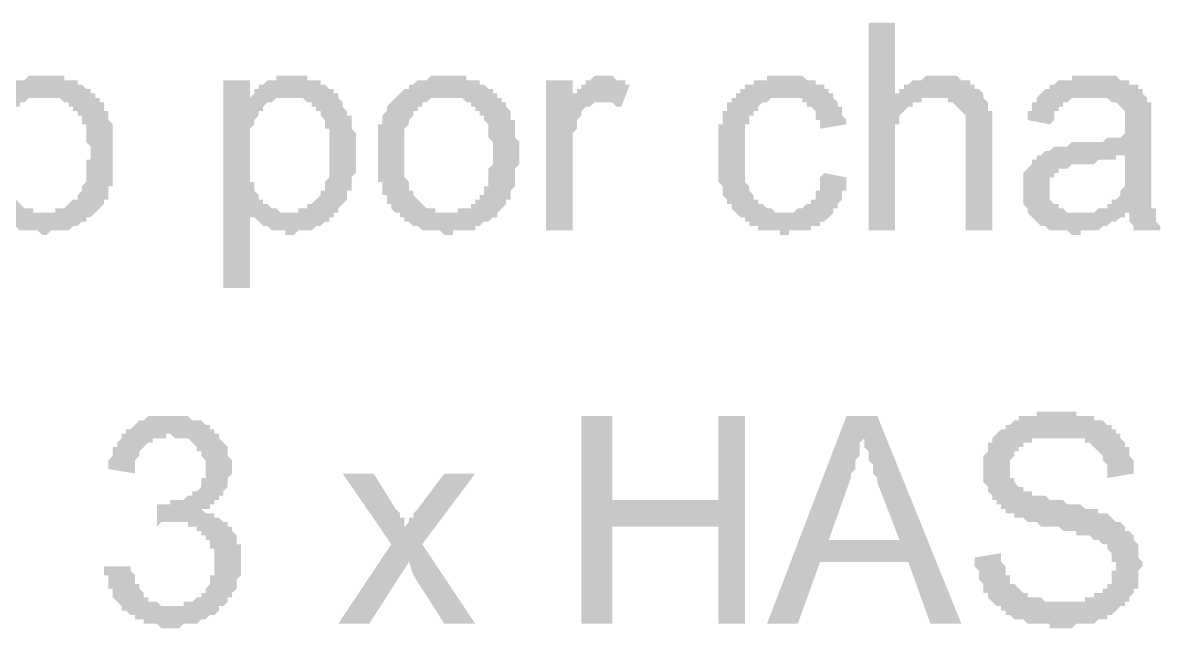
# Model space of a CAD drawing. Header units: millimetres. Extents: x 3949 to 6216, y -1987 to -943.
# Drawn here: x 4931.92 to 4944.48, y -1678.76 to -1672.07 of the extents above; entities that cross this region are included whole.
import ezdxf

# ---------------------------------------------------------------- set-up
doc = ezdxf.new("R2010")
doc.units = ezdxf.units.MM
doc.layers.add('PADRÃO DE ENTRADA', color=7, linetype='Continuous', lineweight=0)

msp = doc.modelspace()

# ---------------------------------------------------------------- hatches: boundary and pattern name
at = {"layer": 'PADRÃO DE ENTRADA', "transparency": 33554559}
for points in [[(4941.261, -1674.364), (4941.261, -1672.07), (4941.553, -1672.07), (4941.553, -1672.9), (4941.553, -1672.851), (4941.602, -1672.851), (4941.602, -1672.802), (4941.651, -1672.802), (4941.651, -1672.753), (4941.7, -1672.753), (4941.7, -1672.753), (4941.749, -1672.704), (4941.749, -1672.704), (4941.798, -1672.704), (4941.846, -1672.704), (4941.846, -1672.704), (4941.895, -1672.655), (4941.895, -1672.655), (4941.944, -1672.655), (4941.993, -1672.655), (4941.993, -1672.655), (4942.042, -1672.655), (4942.042, -1672.655), (4942.09, -1672.655), (4942.139, -1672.655), (4942.139, -1672.655), (4942.188, -1672.655), (4942.237, -1672.655), (4942.237, -1672.655), (4942.286, -1672.704), (4942.286, -1672.704), (4942.335, -1672.704), (4942.335, -1672.704), (4942.383, -1672.704), (4942.383, -1672.753), (4942.432, -1672.753), (4942.432, -1672.802), (4942.481, -1672.802), (4942.481, -1672.802), (4942.53, -1672.851), (4942.53, -1672.851), (4942.53, -1672.9), (4942.579, -1672.948), (4942.579, -1672.948), (4942.579, -1672.948), (4942.579, -1672.997), (4942.579, -1672.997), (4942.579, -1673.046), (4942.628, -1673.046), (4942.628, -1673.095), (4942.628, -1673.144), (4942.628, -1673.144), (4942.628, -1673.192), (4942.628, -1673.241), (4942.628, -1673.241), (4942.628, -1673.29), (4942.628, -1674.364), (4942.335, -1674.364), (4942.335, -1673.29), (4942.335, -1673.241), (4942.335, -1673.241), (4942.335, -1673.192), (4942.335, -1673.144), (4942.335, -1673.144), (4942.335, -1673.095), (4942.286, -1673.046), (4942.286, -1673.046), (4942.286, -1673.046), (4942.237, -1672.997), (4942.237, -1672.997), (4942.237, -1672.997), (4942.188, -1672.948), (4942.188, -1672.948), (4942.139, -1672.948), (4942.139, -1672.9), (4942.09, -1672.9), (4942.042, -1672.9), (4942.042, -1672.9), (4941.993, -1672.9), (4941.993, -1672.9), (4941.944, -1672.9), (4941.944, -1672.9), (4941.895, -1672.9), (4941.846, -1672.9), (4941.846, -1672.948), (4941.798, -1672.948), (4941.798, -1672.948), (4941.749, -1672.948), (4941.749, -1672.997), (4941.7, -1672.997), (4941.7, -1672.997), (4941.651, -1673.046), (4941.651, -1673.046), (4941.602, -1673.095), (4941.602, -1673.144), (4941.602, -1673.144), (4941.602, -1673.144), (4941.602, -1673.192), (4941.553, -1673.192), (4941.553, -1673.241), (4941.553, -1673.29), (4941.553, -1673.29), (4941.553, -1673.339), (4941.553, -1673.388), (4941.553, -1673.437), (4941.553, -1673.437), (4941.553, -1674.364)], [(4937.697, -1674.364), (4937.697, -1672.704), (4937.99, -1672.704), (4937.99, -1672.948), (4937.99, -1672.9), (4937.99, -1672.851), (4938.038, -1672.851), (4938.038, -1672.802), (4938.087, -1672.802), (4938.087, -1672.753), (4938.087, -1672.753), (4938.136, -1672.753), (4938.136, -1672.704), (4938.136, -1672.704), (4938.185, -1672.704), (4938.185, -1672.704), (4938.234, -1672.655), (4938.282, -1672.655), (4938.282, -1672.655), (4938.331, -1672.655), (4938.331, -1672.655), (4938.331, -1672.655), (4938.38, -1672.655), (4938.429, -1672.655), (4938.429, -1672.655), (4938.478, -1672.704), (4938.527, -1672.704), (4938.527, -1672.704), (4938.575, -1672.704), (4938.575, -1672.753), (4938.624, -1672.753), (4938.527, -1672.997), (4938.478, -1672.997), (4938.478, -1672.997), (4938.429, -1672.948), (4938.38, -1672.948), (4938.38, -1672.948), (4938.331, -1672.948), (4938.331, -1672.948), (4938.282, -1672.948), (4938.234, -1672.948), (4938.234, -1672.948), (4938.185, -1672.997), (4938.185, -1672.997), (4938.136, -1672.997), (4938.136, -1672.997), (4938.087, -1673.046), (4938.087, -1673.046), (4938.087, -1673.095), (4938.038, -1673.144), (4938.038, -1673.144), (4938.038, -1673.144), (4938.038, -1673.192), (4938.038, -1673.192), (4938.038, -1673.241), (4937.99, -1673.29), (4937.99, -1673.29), (4937.99, -1673.339), (4937.99, -1673.388), (4937.99, -1673.388), (4937.99, -1673.437), (4937.99, -1673.485), (4937.99, -1673.485), (4937.99, -1674.364)], [(4940.772, -1673.729), (4941.016, -1673.778), (4941.016, -1673.827), (4941.016, -1673.827), (4941.016, -1673.876), (4941.016, -1673.925), (4940.968, -1673.925), (4940.968, -1673.974), (4940.968, -1674.022), (4940.968, -1674.022), (4940.919, -1674.071), (4940.919, -1674.071), (4940.919, -1674.12), (4940.87, -1674.12), (4940.87, -1674.169), (4940.87, -1674.169), (4940.821, -1674.218), (4940.821, -1674.218), (4940.821, -1674.218), (4940.772, -1674.266), (4940.772, -1674.266), (4940.724, -1674.266), (4940.724, -1674.315), (4940.675, -1674.315), (4940.626, -1674.315), (4940.626, -1674.364), (4940.577, -1674.364), (4940.577, -1674.364), (4940.528, -1674.364), (4940.479, -1674.364), (4940.479, -1674.364), (4940.431, -1674.364), (4940.382, -1674.364), (4940.382, -1674.413), (4940.333, -1674.413), (4940.284, -1674.413), (4940.284, -1674.364), (4940.235, -1674.364), (4940.186, -1674.364), (4940.186, -1674.364), (4940.138, -1674.364), (4940.089, -1674.364), (4940.089, -1674.364), (4940.04, -1674.364), (4940.04, -1674.315), (4939.991, -1674.315), (4939.991, -1674.315), (4939.942, -1674.315), (4939.942, -1674.266), (4939.894, -1674.266), (4939.894, -1674.218), (4939.845, -1674.218), (4939.845, -1674.218), (4939.796, -1674.169), (4939.796, -1674.169), (4939.796, -1674.169), (4939.747, -1674.12), (4939.747, -1674.12), (4939.747, -1674.071), (4939.698, -1674.071), (4939.698, -1674.022), (4939.698, -1674.022), (4939.649, -1673.974), (4939.649, -1673.974), (4939.649, -1673.925), (4939.649, -1673.876), (4939.649, -1673.876), (4939.601, -1673.827), (4939.601, -1673.827), (4939.601, -1673.778), (4939.601, -1673.729), (4939.601, -1673.729), (4939.601, -1673.681), (4939.601, -1673.632), (4939.601, -1673.583), (4939.601, -1673.583), (4939.601, -1673.534), (4939.601, -1673.485), (4939.601, -1673.437), (4939.601, -1673.437), (4939.601, -1673.388), (4939.601, -1673.339), (4939.601, -1673.339), (4939.601, -1673.29), (4939.601, -1673.241), (4939.601, -1673.241), (4939.601, -1673.192), (4939.649, -1673.192), (4939.649, -1673.144), (4939.649, -1673.095), (4939.649, -1673.095), (4939.649, -1673.046), (4939.649, -1673.046), (4939.698, -1673.046), (4939.698, -1672.997), (4939.698, -1672.948), (4939.747, -1672.948), (4939.747, -1672.9), (4939.796, -1672.9), (4939.796, -1672.851), (4939.796, -1672.851), (4939.845, -1672.851), (4939.845, -1672.802), (4939.894, -1672.802), (4939.894, -1672.753), (4939.942, -1672.753), (4939.942, -1672.753), (4939.991, -1672.753), (4939.991, -1672.704), (4940.04, -1672.704), (4940.04, -1672.704), (4940.089, -1672.704), (4940.138, -1672.704), (4940.138, -1672.655), (4940.186, -1672.655), (4940.235, -1672.655), (4940.235, -1672.655), (4940.284, -1672.655), (4940.333, -1672.655), (4940.333, -1672.655), (4940.382, -1672.655), (4940.431, -1672.655), (4940.431, -1672.655), (4940.479, -1672.655), (4940.528, -1672.655), (4940.528, -1672.655), (4940.577, -1672.704), (4940.626, -1672.704), (4940.626, -1672.704), (4940.675, -1672.704), (4940.675, -1672.753), (4940.724, -1672.753), (4940.724, -1672.753), (4940.772, -1672.753), (4940.772, -1672.802), (4940.821, -1672.802), (4940.821, -1672.851), (4940.87, -1672.851), (4940.87, -1672.9), (4940.87, -1672.9), (4940.919, -1672.948), (4940.919, -1672.948), (4940.919, -1672.997), (4940.968, -1672.997), (4940.968, -1673.046), (4940.968, -1673.046), (4940.968, -1673.095), (4941.016, -1673.144), (4941.016, -1673.144), (4941.016, -1673.192), (4940.724, -1673.241), (4940.724, -1673.192), (4940.724, -1673.144), (4940.675, -1673.144), (4940.675, -1673.095), (4940.675, -1673.046), (4940.675, -1673.046), (4940.626, -1672.997), (4940.626, -1672.997), (4940.577, -1672.997), (4940.577, -1672.948), (4940.577, -1672.948), (4940.528, -1672.948), (4940.528, -1672.9), (4940.479, -1672.9), (4940.479, -1672.9), (4940.431, -1672.9), (4940.382, -1672.9), (4940.382, -1672.9), (4940.333, -1672.9), (4940.333, -1672.9), (4940.284, -1672.9), (4940.235, -1672.9), (4940.235, -1672.9), (4940.186, -1672.9), (4940.186, -1672.9), (4940.138, -1672.948), (4940.089, -1672.948), (4940.089, -1672.948), (4940.04, -1672.997), (4940.04, -1672.997), (4940.04, -1673.046), (4939.991, -1673.046), (4939.991, -1673.046), (4939.991, -1673.095), (4939.942, -1673.095), (4939.942, -1673.144), (4939.942, -1673.144), (4939.942, -1673.192), (4939.894, -1673.192), (4939.894, -1673.241), (4939.894, -1673.241), (4939.894, -1673.29), (4939.894, -1673.339), (4939.894, -1673.339), (4939.894, -1673.388), (4939.894, -1673.437), (4939.894, -1673.485), (4939.894, -1673.534), (4939.894, -1673.534), (4939.894, -1673.583), (4939.894, -1673.583), (4939.894, -1673.632), (4939.894, -1673.681), (4939.894, -1673.729), (4939.894, -1673.729), (4939.894, -1673.778), (4939.894, -1673.827), (4939.894, -1673.827), (4939.942, -1673.876), (4939.942, -1673.876), (4939.942, -1673.925), (4939.942, -1673.925), (4939.991, -1673.974), (4939.991, -1673.974), (4939.991, -1674.022), (4939.991, -1674.022), (4940.04, -1674.022), (4940.04, -1674.071), (4940.089, -1674.071), (4940.089, -1674.071), (4940.138, -1674.12), (4940.138, -1674.12), (4940.186, -1674.12), (4940.186, -1674.12), (4940.235, -1674.169), (4940.284, -1674.169), (4940.284, -1674.169), (4940.333, -1674.169), (4940.333, -1674.169), (4940.382, -1674.169), (4940.382, -1674.169), (4940.431, -1674.169), (4940.479, -1674.12), (4940.479, -1674.12), (4940.528, -1674.12), (4940.528, -1674.12), (4940.577, -1674.071), (4940.577, -1674.071), (4940.626, -1674.071), (4940.626, -1674.022), (4940.675, -1674.022), (4940.675, -1673.974), (4940.675, -1673.974), (4940.675, -1673.925), (4940.724, -1673.925), (4940.724, -1673.876), (4940.724, -1673.876), (4940.724, -1673.827), (4940.724, -1673.778), (4940.772, -1673.729), (4940.772, -1673.729)], [(4942.432, -1677.977), (4942.725, -1677.928), (4942.725, -1677.977), (4942.725, -1678.026), (4942.725, -1678.026), (4942.774, -1678.074), (4942.774, -1678.123), (4942.774, -1678.123), (4942.774, -1678.172), (4942.823, -1678.172), (4942.823, -1678.221), (4942.823, -1678.221), (4942.823, -1678.27), (4942.872, -1678.27), (4942.872, -1678.27), (4942.92, -1678.319), (4942.92, -1678.319), (4942.969, -1678.367), (4942.969, -1678.367), (4943.018, -1678.367), (4943.018, -1678.416), (4943.067, -1678.416), (4943.067, -1678.416), (4943.116, -1678.416), (4943.116, -1678.416), (4943.165, -1678.416), (4943.213, -1678.465), (4943.213, -1678.465), (4943.262, -1678.465), (4943.311, -1678.465), (4943.311, -1678.465), (4943.36, -1678.465), (4943.409, -1678.465), (4943.409, -1678.465), (4943.457, -1678.465), (4943.457, -1678.465), (4943.506, -1678.465), (4943.555, -1678.465), (4943.555, -1678.465), (4943.604, -1678.465), (4943.653, -1678.465), (4943.653, -1678.416), (4943.702, -1678.416), (4943.702, -1678.416), (4943.75, -1678.416), (4943.75, -1678.367), (4943.799, -1678.367), (4943.848, -1678.367), (4943.848, -1678.319), (4943.897, -1678.319), (4943.897, -1678.27), (4943.897, -1678.27), (4943.946, -1678.27), (4943.946, -1678.221), (4943.946, -1678.172), (4943.946, -1678.172), (4943.946, -1678.123), (4943.994, -1678.123), (4943.994, -1678.074), (4943.994, -1678.026), (4943.946, -1678.026), (4943.946, -1677.977), (4943.946, -1677.977), (4943.946, -1677.928), (4943.897, -1677.879), (4943.897, -1677.879), (4943.897, -1677.879), (4943.897, -1677.83), (4943.848, -1677.83), (4943.848, -1677.83), (4943.799, -1677.782), (4943.75, -1677.782), (4943.75, -1677.782), (4943.702, -1677.733), (4943.702, -1677.733), (4943.653, -1677.733), (4943.653, -1677.733), (4943.653, -1677.733), (4943.604, -1677.733), (4943.555, -1677.733), (4943.555, -1677.684), (4943.506, -1677.684), (4943.457, -1677.684), (4943.457, -1677.684), (4943.409, -1677.684), (4943.36, -1677.635), (4943.311, -1677.635), (4943.311, -1677.635), (4943.262, -1677.635), (4943.213, -1677.635), (4943.165, -1677.635), (4943.116, -1677.586), (4943.116, -1677.586), (4943.067, -1677.586), (4943.018, -1677.586), (4943.018, -1677.586), (4942.969, -1677.537), (4942.969, -1677.537), (4942.92, -1677.537), (4942.92, -1677.537), (4942.872, -1677.537), (4942.872, -1677.489), (4942.872, -1677.489), (4942.823, -1677.489), (4942.774, -1677.489), (4942.774, -1677.44), (4942.725, -1677.44), (4942.725, -1677.391), (4942.676, -1677.391), (4942.676, -1677.342), (4942.628, -1677.342), (4942.628, -1677.342), (4942.628, -1677.293), (4942.628, -1677.293), (4942.579, -1677.245), (4942.579, -1677.245), (4942.579, -1677.196), (4942.579, -1677.196), (4942.53, -1677.147), (4942.53, -1677.098), (4942.53, -1677.098), (4942.53, -1677.049), (4942.53, -1677), (4942.53, -1677), (4942.53, -1676.952), (4942.53, -1676.952), (4942.53, -1676.903), (4942.53, -1676.903), (4942.53, -1676.854), (4942.579, -1676.805), (4942.579, -1676.805), (4942.579, -1676.756), (4942.579, -1676.707), (4942.628, -1676.707), (4942.628, -1676.659), (4942.628, -1676.659), (4942.676, -1676.61), (4942.676, -1676.61), (4942.725, -1676.561), (4942.725, -1676.561), (4942.774, -1676.561), (4942.774, -1676.512), (4942.823, -1676.512), (4942.823, -1676.512), (4942.872, -1676.463), (4942.872, -1676.463), (4942.92, -1676.463), (4942.92, -1676.415), (4942.969, -1676.415), (4943.018, -1676.415), (4943.018, -1676.415), (4943.067, -1676.415), (4943.116, -1676.415), (4943.116, -1676.366), (4943.165, -1676.366), (4943.165, -1676.366), (4943.213, -1676.366), (4943.262, -1676.366), (4943.262, -1676.366), (4943.311, -1676.366), (4943.36, -1676.366), (4943.36, -1676.366), (4943.409, -1676.366), (4943.457, -1676.366), (4943.457, -1676.366), (4943.506, -1676.366), (4943.555, -1676.366), (4943.555, -1676.415), (4943.604, -1676.415), (4943.653, -1676.415), (4943.653, -1676.415), (4943.702, -1676.415), (4943.702, -1676.415), (4943.75, -1676.415), (4943.75, -1676.463), (4943.799, -1676.463), (4943.799, -1676.463), (4943.848, -1676.463), (4943.897, -1676.512), (4943.897, -1676.512), (4943.946, -1676.512), (4943.946, -1676.561), (4943.994, -1676.561), (4943.994, -1676.61), (4944.043, -1676.61), (4944.043, -1676.659), (4944.043, -1676.659), (4944.092, -1676.707), (4944.092, -1676.707), (4944.092, -1676.707), (4944.092, -1676.756), (4944.141, -1676.756), (4944.141, -1676.805), (4944.141, -1676.854), (4944.141, -1676.854), (4944.19, -1676.903), (4944.19, -1676.903), (4944.19, -1676.952), (4944.19, -1677), (4944.19, -1677), (4944.19, -1677.049), (4944.19, -1677.049), (4943.897, -1677.098), (4943.897, -1677.049), (4943.897, -1677), (4943.897, -1676.952), (4943.897, -1676.952), (4943.848, -1676.903), (4943.848, -1676.903), (4943.848, -1676.854), (4943.848, -1676.854), (4943.799, -1676.805), (4943.799, -1676.805), (4943.75, -1676.756), (4943.75, -1676.756), (4943.75, -1676.756), (4943.702, -1676.707), (4943.702, -1676.707), (4943.653, -1676.707), (4943.653, -1676.659), (4943.604, -1676.659), (4943.555, -1676.659), (4943.555, -1676.659), (4943.506, -1676.659), (4943.457, -1676.659), (4943.457, -1676.659), (4943.409, -1676.659), (4943.36, -1676.659), (4943.36, -1676.659), (4943.311, -1676.659), (4943.262, -1676.659), (4943.213, -1676.659), (4943.213, -1676.659), (4943.165, -1676.659), (4943.116, -1676.659), (4943.116, -1676.659), (4943.067, -1676.659), (4943.067, -1676.707), (4943.018, -1676.707), (4943.018, -1676.707), (4942.969, -1676.707), (4942.969, -1676.756), (4942.969, -1676.756), (4942.92, -1676.756), (4942.92, -1676.805), (4942.872, -1676.805), (4942.872, -1676.854), (4942.872, -1676.854), (4942.823, -1676.903), (4942.823, -1676.903), (4942.823, -1676.952), (4942.823, -1677), (4942.823, -1677), (4942.823, -1677), (4942.823, -1677.049), (4942.823, -1677.098), (4942.872, -1677.098), (4942.872, -1677.147), (4942.872, -1677.147), (4942.92, -1677.196), (4942.92, -1677.196), (4942.92, -1677.196), (4942.92, -1677.196), (4942.969, -1677.196), (4942.969, -1677.245), (4943.018, -1677.245), (4943.018, -1677.245), (4943.067, -1677.245), (4943.067, -1677.293), (4943.116, -1677.293), (4943.165, -1677.293), (4943.165, -1677.293), (4943.213, -1677.293), (4943.262, -1677.342), (4943.311, -1677.342), (4943.36, -1677.342), (4943.36, -1677.342), (4943.409, -1677.342), (4943.457, -1677.391), (4943.506, -1677.391), (4943.555, -1677.391), (4943.555, -1677.391), (4943.604, -1677.391), (4943.653, -1677.44), (4943.653, -1677.44), (4943.702, -1677.44), (4943.75, -1677.44), (4943.75, -1677.44), (4943.799, -1677.44), (4943.799, -1677.489), (4943.848, -1677.489), (4943.848, -1677.489), (4943.848, -1677.489), (4943.897, -1677.489), (4943.897, -1677.489), (4943.946, -1677.537), (4943.946, -1677.537), (4943.994, -1677.586), (4944.043, -1677.586), (4944.043, -1677.586), (4944.092, -1677.635), (4944.092, -1677.635), (4944.092, -1677.684), (4944.141, -1677.684), (4944.141, -1677.684), (4944.19, -1677.733), (4944.19, -1677.733), (4944.19, -1677.733), (4944.19, -1677.782), (4944.239, -1677.83), (4944.239, -1677.83), (4944.239, -1677.879), (4944.239, -1677.879), (4944.239, -1677.928), (4944.239, -1677.977), (4944.239, -1677.977), (4944.287, -1678.026), (4944.287, -1678.074), (4944.287, -1678.074), (4944.239, -1678.123), (4944.239, -1678.172), (4944.239, -1678.172), (4944.239, -1678.221), (4944.239, -1678.221), (4944.239, -1678.27), (4944.239, -1678.319), (4944.19, -1678.319), (4944.19, -1678.367), (4944.19, -1678.367), (4944.141, -1678.416), (4944.141, -1678.416), (4944.141, -1678.465), (4944.092, -1678.465), (4944.092, -1678.514), (4944.043, -1678.514), (4944.043, -1678.514), (4943.994, -1678.563), (4943.994, -1678.563), (4943.946, -1678.611), (4943.946, -1678.611), (4943.897, -1678.611), (4943.897, -1678.66), (4943.848, -1678.66), (4943.848, -1678.66), (4943.799, -1678.66), (4943.799, -1678.66), (4943.75, -1678.709), (4943.702, -1678.709), (4943.702, -1678.709), (4943.653, -1678.709), (4943.604, -1678.709), (4943.604, -1678.709), (4943.555, -1678.709), (4943.506, -1678.758), (4943.506, -1678.758), (4943.457, -1678.758), (4943.409, -1678.758), (4943.409, -1678.758), (4943.36, -1678.758), (4943.36, -1678.758), (4943.311, -1678.758), (4943.262, -1678.758), (4943.262, -1678.709), (4943.213, -1678.709), (4943.165, -1678.709), (4943.165, -1678.709), (4943.116, -1678.709), (4943.067, -1678.709), (4943.067, -1678.709), (4943.018, -1678.709), (4943.018, -1678.709), (4942.969, -1678.66), (4942.92, -1678.66), (4942.92, -1678.66), (4942.92, -1678.66), (4942.872, -1678.66), (4942.823, -1678.611), (4942.823, -1678.611), (4942.774, -1678.611), (4942.774, -1678.563), (4942.725, -1678.563), (4942.725, -1678.514), (4942.676, -1678.514), (4942.676, -1678.514), (4942.628, -1678.465), (4942.628, -1678.465), (4942.579, -1678.416), (4942.579, -1678.416), (4942.579, -1678.367), (4942.53, -1678.367), (4942.53, -1678.319), (4942.53, -1678.319), (4942.53, -1678.27), (4942.481, -1678.221), (4942.481, -1678.221), (4942.481, -1678.172), (4942.481, -1678.172), (4942.481, -1678.123), (4942.432, -1678.074), (4942.432, -1678.074), (4942.432, -1678.026), (4942.432, -1677.977), (4942.432, -1677.977)], [(4932.815, -1678.074), (4933.108, -1678.074), (4933.108, -1678.074), (4933.108, -1678.123), (4933.156, -1678.172), (4933.156, -1678.221), (4933.156, -1678.221), (4933.156, -1678.27), (4933.205, -1678.27), (4933.205, -1678.319), (4933.205, -1678.319), (4933.254, -1678.367), (4933.254, -1678.367), (4933.254, -1678.416), (4933.254, -1678.416), (4933.303, -1678.416), (4933.303, -1678.465), (4933.352, -1678.465), (4933.352, -1678.465), (4933.4, -1678.465), (4933.449, -1678.514), (4933.449, -1678.514), (4933.498, -1678.514), (4933.547, -1678.514), (4933.547, -1678.514), (4933.596, -1678.514), (4933.645, -1678.514), (4933.645, -1678.514), (4933.693, -1678.514), (4933.693, -1678.465), (4933.742, -1678.465), (4933.791, -1678.465), (4933.791, -1678.465), (4933.84, -1678.416), (4933.84, -1678.416), (4933.889, -1678.416), (4933.889, -1678.367), (4933.937, -1678.367), (4933.937, -1678.319), (4933.937, -1678.319), (4933.986, -1678.27), (4933.986, -1678.27), (4933.986, -1678.221), (4933.986, -1678.172), (4934.035, -1678.172), (4934.035, -1678.123), (4934.035, -1678.074), (4934.035, -1678.074), (4934.035, -1678.026), (4934.035, -1678.026), (4934.035, -1677.977), (4934.035, -1677.977), (4934.035, -1677.928), (4934.035, -1677.879), (4933.986, -1677.879), (4933.986, -1677.83), (4933.986, -1677.83), (4933.986, -1677.782), (4933.937, -1677.782), (4933.937, -1677.733), (4933.889, -1677.733), (4933.889, -1677.733), (4933.889, -1677.684), (4933.84, -1677.684), (4933.84, -1677.635), (4933.791, -1677.635), (4933.791, -1677.635), (4933.742, -1677.635), (4933.742, -1677.586), (4933.693, -1677.586), (4933.645, -1677.586), (4933.645, -1677.586), (4933.596, -1677.586), (4933.596, -1677.586), (4933.547, -1677.586), (4933.547, -1677.586), (4933.498, -1677.586), (4933.449, -1677.586), (4933.449, -1677.586), (4933.4, -1677.635), (4933.4, -1677.635), (4933.4, -1677.391), (4933.449, -1677.391), (4933.449, -1677.391), (4933.498, -1677.391), (4933.547, -1677.391), (4933.547, -1677.342), (4933.596, -1677.342), (4933.596, -1677.342), (4933.645, -1677.342), (4933.693, -1677.342), (4933.693, -1677.342), (4933.742, -1677.293), (4933.742, -1677.293), (4933.791, -1677.293), (4933.791, -1677.245), (4933.84, -1677.245), (4933.84, -1677.245), (4933.889, -1677.196), (4933.889, -1677.196), (4933.889, -1677.147), (4933.889, -1677.098), (4933.937, -1677.098), (4933.937, -1677.049), (4933.937, -1677), (4933.937, -1677), (4933.937, -1676.952), (4933.937, -1676.903), (4933.937, -1676.903), (4933.889, -1676.854), (4933.889, -1676.854), (4933.889, -1676.805), (4933.84, -1676.805), (4933.84, -1676.756), (4933.84, -1676.756), (4933.84, -1676.756), (4933.791, -1676.707), (4933.791, -1676.707), (4933.742, -1676.659), (4933.742, -1676.659), (4933.693, -1676.659), (4933.645, -1676.659), (4933.645, -1676.659), (4933.596, -1676.659), (4933.547, -1676.61), (4933.547, -1676.61), (4933.498, -1676.61), (4933.498, -1676.659), (4933.449, -1676.659), (4933.4, -1676.659), (4933.4, -1676.659), (4933.352, -1676.659), (4933.352, -1676.707), (4933.303, -1676.707), (4933.303, -1676.707), (4933.254, -1676.756), (4933.254, -1676.756), (4933.254, -1676.756), (4933.205, -1676.805), (4933.205, -1676.805), (4933.205, -1676.854), (4933.156, -1676.903), (4933.156, -1676.903), (4933.156, -1676.952), (4933.156, -1676.952), (4933.156, -1677), (4933.156, -1677.049), (4932.863, -1677), (4932.863, -1676.952), (4932.863, -1676.903), (4932.863, -1676.903), (4932.912, -1676.854), (4932.912, -1676.854), (4932.912, -1676.805), (4932.912, -1676.756), (4932.961, -1676.756), (4932.961, -1676.707), (4932.961, -1676.707), (4933.01, -1676.659), (4933.01, -1676.659), (4933.01, -1676.61), (4933.059, -1676.61), (4933.059, -1676.561), (4933.108, -1676.561), (4933.108, -1676.561), (4933.108, -1676.561), (4933.156, -1676.512), (4933.156, -1676.512), (4933.205, -1676.463), (4933.205, -1676.463), (4933.254, -1676.463), (4933.254, -1676.463), (4933.303, -1676.415), (4933.352, -1676.415), (4933.352, -1676.415), (4933.4, -1676.415), (4933.4, -1676.415), (4933.449, -1676.415), (4933.498, -1676.415), (4933.498, -1676.415), (4933.547, -1676.415), (4933.596, -1676.415), (4933.596, -1676.415), (4933.645, -1676.415), (4933.693, -1676.415), (4933.693, -1676.415), (4933.742, -1676.415), (4933.742, -1676.415), (4933.791, -1676.463), (4933.84, -1676.463), (4933.84, -1676.463), (4933.889, -1676.463), (4933.889, -1676.463), (4933.937, -1676.512), (4933.937, -1676.512), (4933.986, -1676.512), (4933.986, -1676.561), (4934.035, -1676.561), (4934.035, -1676.61), (4934.084, -1676.61), (4934.084, -1676.659), (4934.084, -1676.659), (4934.133, -1676.707), (4934.133, -1676.707), (4934.133, -1676.707), (4934.182, -1676.756), (4934.182, -1676.805), (4934.182, -1676.805), (4934.182, -1676.854), (4934.182, -1676.854), (4934.23, -1676.903), (4934.23, -1676.952), (4934.23, -1676.952), (4934.23, -1677), (4934.23, -1677.049), (4934.23, -1677.049), (4934.182, -1677.098), (4934.182, -1677.147), (4934.182, -1677.147), (4934.182, -1677.196), (4934.182, -1677.196), (4934.133, -1677.245), (4934.133, -1677.245), (4934.133, -1677.245), (4934.133, -1677.293), (4934.084, -1677.293), (4934.084, -1677.342), (4934.035, -1677.342), (4934.035, -1677.391), (4933.986, -1677.391), (4933.986, -1677.44), (4933.937, -1677.44), (4933.937, -1677.44), (4933.889, -1677.44), (4933.937, -1677.489), (4933.986, -1677.489), (4933.986, -1677.489), (4934.035, -1677.489), (4934.035, -1677.537), (4934.084, -1677.537), (4934.084, -1677.537), (4934.133, -1677.586), (4934.133, -1677.586), (4934.182, -1677.586), (4934.182, -1677.635), (4934.23, -1677.635), (4934.23, -1677.635), (4934.23, -1677.684), (4934.23, -1677.684), (4934.279, -1677.733), (4934.279, -1677.782), (4934.279, -1677.782), (4934.279, -1677.83), (4934.328, -1677.83), (4934.328, -1677.879), (4934.328, -1677.928), (4934.328, -1677.928), (4934.328, -1677.977), (4934.328, -1678.026), (4934.328, -1678.026), (4934.328, -1678.074), (4934.328, -1678.074), (4934.328, -1678.123), (4934.328, -1678.172), (4934.328, -1678.172), (4934.279, -1678.221), (4934.279, -1678.221), (4934.279, -1678.27), (4934.279, -1678.319), (4934.279, -1678.319), (4934.23, -1678.367), (4934.23, -1678.367), (4934.23, -1678.416), (4934.182, -1678.416), (4934.182, -1678.465), (4934.182, -1678.465), (4934.133, -1678.514), (4934.133, -1678.514), (4934.084, -1678.514), (4934.084, -1678.563), (4934.084, -1678.563), (4934.035, -1678.611), (4934.035, -1678.611), (4933.986, -1678.611), (4933.937, -1678.66), (4933.937, -1678.66), (4933.889, -1678.66), (4933.889, -1678.66), (4933.84, -1678.709), (4933.84, -1678.709), (4933.791, -1678.709), (4933.742, -1678.709), (4933.742, -1678.709), (4933.693, -1678.709), (4933.645, -1678.758), (4933.645, -1678.758), (4933.596, -1678.758), (4933.547, -1678.758), (4933.547, -1678.758), (4933.498, -1678.758), (4933.498, -1678.758), (4933.449, -1678.758), (4933.4, -1678.709), (4933.4, -1678.709), (4933.352, -1678.709), (4933.352, -1678.709), (4933.303, -1678.709), (4933.254, -1678.709), (4933.254, -1678.66), (4933.205, -1678.66), (4933.205, -1678.66), (4933.156, -1678.66), (4933.156, -1678.611), (4933.108, -1678.611), (4933.108, -1678.611), (4933.059, -1678.563), (4933.059, -1678.563), (4933.01, -1678.563), (4933.01, -1678.514), (4933.01, -1678.514), (4932.961, -1678.465), (4932.961, -1678.465), (4932.912, -1678.416), (4932.912, -1678.416), (4932.912, -1678.367), (4932.912, -1678.319), (4932.863, -1678.319), (4932.863, -1678.27), (4932.863, -1678.27), (4932.863, -1678.221), (4932.863, -1678.172), (4932.815, -1678.172), (4932.815, -1678.123), (4932.815, -1678.074)], [(4938.087, -1678.709), (4938.087, -1676.415), (4938.429, -1676.415), (4938.429, -1677.342), (4939.601, -1677.342), (4939.601, -1676.415), (4939.894, -1676.415), (4939.894, -1678.709), (4939.601, -1678.709), (4939.601, -1677.635), (4938.429, -1677.635), (4938.429, -1678.709)], [(4935.402, -1678.709), (4935.988, -1677.83), (4935.451, -1677.049), (4935.793, -1677.049), (4936.037, -1677.44), (4936.037, -1677.44), (4936.086, -1677.489), (4936.086, -1677.537), (4936.134, -1677.537), (4936.134, -1677.586), (4936.134, -1677.586), (4936.134, -1677.635), (4936.183, -1677.586), (4936.183, -1677.537), (4936.232, -1677.537), (4936.232, -1677.489), (4936.232, -1677.489), (4936.281, -1677.44), (4936.281, -1677.44), (4936.574, -1677.049), (4936.916, -1677.049), (4936.33, -1677.83), (4936.916, -1678.709), (4936.574, -1678.709), (4936.232, -1678.172), (4936.183, -1678.026), (4935.744, -1678.709)]]:
    msp.add_hatch(color=7, dxfattribs=at).paths.add_polyline_path(points)
h = msp.add_hatch(color=7, dxfattribs=at)
h.paths.add_polyline_path([(4931.399, -1673.534), (4931.399, -1673.485), (4931.399, -1673.437), (4931.399, -1673.437), (4931.399, -1673.388), (4931.399, -1673.339), (4931.399, -1673.29), (4931.399, -1673.29), (4931.399, -1673.241), (4931.399, -1673.192), (4931.448, -1673.192), (4931.448, -1673.144), (4931.448, -1673.144), (4931.448, -1673.095), (4931.448, -1673.046), (4931.496, -1673.046), (4931.496, -1672.997), (4931.496, -1672.997), (4931.545, -1672.948), (4931.545, -1672.948), (4931.545, -1672.948), (4931.594, -1672.9), (4931.594, -1672.9), (4931.594, -1672.851), (4931.643, -1672.851), (4931.643, -1672.851), (4931.643, -1672.802), (4931.692, -1672.802), (4931.692, -1672.802), (4931.741, -1672.753), (4931.741, -1672.753), (4931.789, -1672.753), (4931.838, -1672.704), (4931.838, -1672.704), (4931.887, -1672.704), (4931.887, -1672.704), (4931.936, -1672.704), (4931.985, -1672.655), (4931.985, -1672.655), (4932.033, -1672.655), (4932.082, -1672.655), (4932.082, -1672.655), (4932.131, -1672.655), (4932.18, -1672.655), (4932.18, -1672.655), (4932.18, -1672.655), (4932.229, -1672.655), (4932.278, -1672.655), (4932.278, -1672.655), (4932.326, -1672.655), (4932.375, -1672.655), (4932.375, -1672.704), (4932.424, -1672.704), (4932.424, -1672.704), (4932.473, -1672.704), (4932.522, -1672.704), (4932.522, -1672.753), (4932.571, -1672.753), (4932.571, -1672.753), (4932.619, -1672.802), (4932.619, -1672.802), (4932.668, -1672.802), (4932.668, -1672.851), (4932.717, -1672.851), (4932.717, -1672.9), (4932.717, -1672.9), (4932.766, -1672.9), (4932.766, -1672.948), (4932.815, -1672.948), (4932.815, -1672.997), (4932.815, -1672.997), (4932.815, -1673.046), (4932.863, -1673.046), (4932.863, -1673.095), (4932.863, -1673.144), (4932.863, -1673.144), (4932.912, -1673.192), (4932.912, -1673.192), (4932.912, -1673.241), (4932.912, -1673.29), (4932.912, -1673.29), (4932.912, -1673.339), (4932.912, -1673.388), (4932.912, -1673.388), (4932.912, -1673.437), (4932.912, -1673.485), (4932.912, -1673.485), (4932.912, -1673.534), (4932.912, -1673.583), (4932.912, -1673.632), (4932.912, -1673.632), (4932.912, -1673.681), (4932.912, -1673.729), (4932.912, -1673.729), (4932.912, -1673.778), (4932.912, -1673.827), (4932.912, -1673.827), (4932.912, -1673.876), (4932.863, -1673.876), (4932.863, -1673.925), (4932.863, -1673.974), (4932.863, -1673.974), (4932.863, -1673.974), (4932.863, -1674.022), (4932.815, -1674.022), (4932.815, -1674.071), (4932.815, -1674.071), (4932.766, -1674.12), (4932.766, -1674.12), (4932.717, -1674.169), (4932.717, -1674.169), (4932.668, -1674.218), (4932.668, -1674.218), (4932.619, -1674.218), (4932.619, -1674.266), (4932.571, -1674.266), (4932.571, -1674.266), (4932.522, -1674.315), (4932.522, -1674.315), (4932.473, -1674.315), (4932.424, -1674.364), (4932.424, -1674.364), (4932.375, -1674.364), (4932.375, -1674.364), (4932.326, -1674.364), (4932.278, -1674.364), (4932.278, -1674.364), (4932.229, -1674.364), (4932.18, -1674.413), (4932.18, -1674.413), (4932.18, -1674.413), (4932.131, -1674.413), (4932.082, -1674.364), (4932.033, -1674.364), (4932.033, -1674.364), (4931.985, -1674.364), (4931.985, -1674.364), (4931.936, -1674.364), (4931.887, -1674.364), (4931.887, -1674.364), (4931.838, -1674.315), (4931.838, -1674.315), (4931.789, -1674.315), (4931.741, -1674.315), (4931.741, -1674.266), (4931.692, -1674.266), (4931.692, -1674.266), (4931.643, -1674.218), (4931.643, -1674.218), (4931.594, -1674.169), (4931.594, -1674.169), (4931.594, -1674.169), (4931.545, -1674.12), (4931.545, -1674.12), (4931.545, -1674.071), (4931.496, -1674.071), (4931.496, -1674.022), (4931.496, -1674.022), (4931.448, -1673.974), (4931.448, -1673.974), (4931.448, -1673.925), (4931.448, -1673.876), (4931.448, -1673.876), (4931.399, -1673.827), (4931.399, -1673.827), (4931.399, -1673.778), (4931.399, -1673.729), (4931.399, -1673.729), (4931.399, -1673.681), (4931.399, -1673.632), (4931.399, -1673.583), (4931.399, -1673.583), (4931.399, -1673.534), (4931.399, -1673.534)], flags=0)
h.paths.add_polyline_path([(4931.692, -1673.534), (4931.692, -1673.583), (4931.692, -1673.583), (4931.692, -1673.632), (4931.692, -1673.681), (4931.692, -1673.729), (4931.692, -1673.729), (4931.692, -1673.778), (4931.692, -1673.778), (4931.692, -1673.827), (4931.741, -1673.876), (4931.741, -1673.876), (4931.741, -1673.925), (4931.741, -1673.925), (4931.789, -1673.974), (4931.789, -1673.974), (4931.789, -1673.974), (4931.789, -1674.022), (4931.838, -1674.022), (4931.838, -1674.022), (4931.887, -1674.071), (4931.887, -1674.071), (4931.936, -1674.12), (4931.936, -1674.12), (4931.985, -1674.12), (4932.033, -1674.12), (4932.033, -1674.169), (4932.082, -1674.169), (4932.082, -1674.169), (4932.131, -1674.169), (4932.18, -1674.169), (4932.18, -1674.169), (4932.229, -1674.169), (4932.278, -1674.169), (4932.278, -1674.12), (4932.326, -1674.12), (4932.326, -1674.12), (4932.375, -1674.12), (4932.375, -1674.12), (4932.424, -1674.071), (4932.424, -1674.071), (4932.473, -1674.022), (4932.473, -1674.022), (4932.522, -1674.022), (4932.522, -1673.974), (4932.522, -1673.974), (4932.571, -1673.925), (4932.571, -1673.925), (4932.571, -1673.876), (4932.571, -1673.876), (4932.619, -1673.827), (4932.619, -1673.827), (4932.619, -1673.778), (4932.619, -1673.729), (4932.619, -1673.729), (4932.619, -1673.681), (4932.619, -1673.632), (4932.619, -1673.583), (4932.668, -1673.583), (4932.668, -1673.534), (4932.668, -1673.534), (4932.668, -1673.485), (4932.668, -1673.437), (4932.619, -1673.388), (4932.619, -1673.388), (4932.619, -1673.339), (4932.619, -1673.29), (4932.619, -1673.29), (4932.619, -1673.241), (4932.619, -1673.192), (4932.571, -1673.192), (4932.571, -1673.144), (4932.571, -1673.144), (4932.571, -1673.095), (4932.522, -1673.095), (4932.522, -1673.046), (4932.522, -1673.046), (4932.473, -1673.046), (4932.473, -1672.997), (4932.424, -1672.997), (4932.424, -1672.948), (4932.375, -1672.948), (4932.375, -1672.948), (4932.326, -1672.9), (4932.326, -1672.9), (4932.278, -1672.9), (4932.229, -1672.9), (4932.229, -1672.9), (4932.18, -1672.9), (4932.18, -1672.9), (4932.131, -1672.9), (4932.082, -1672.9), (4932.082, -1672.9), (4932.033, -1672.9), (4931.985, -1672.9), (4931.985, -1672.9), (4931.936, -1672.948), (4931.936, -1672.948), (4931.887, -1672.948), (4931.887, -1672.997), (4931.838, -1672.997), (4931.838, -1673.046), (4931.789, -1673.046), (4931.789, -1673.046), (4931.789, -1673.095), (4931.741, -1673.095), (4931.741, -1673.144), (4931.741, -1673.144), (4931.741, -1673.192), (4931.692, -1673.192), (4931.692, -1673.241), (4931.692, -1673.29), (4931.692, -1673.29), (4931.692, -1673.339), (4931.692, -1673.388), (4931.692, -1673.388), (4931.692, -1673.437), (4931.692, -1673.485), (4931.692, -1673.534), (4931.692, -1673.534)], flags=0)
h = msp.add_hatch(color=7, dxfattribs=at)
h.paths.add_polyline_path([(4934.133, -1674.999), (4934.133, -1672.704), (4934.426, -1672.704), (4934.426, -1672.9), (4934.426, -1672.9), (4934.474, -1672.851), (4934.474, -1672.851), (4934.474, -1672.802), (4934.523, -1672.802), (4934.523, -1672.753), (4934.572, -1672.753), (4934.572, -1672.753), (4934.621, -1672.704), (4934.621, -1672.704), (4934.67, -1672.704), (4934.719, -1672.704), (4934.719, -1672.655), (4934.767, -1672.655), (4934.767, -1672.655), (4934.816, -1672.655), (4934.865, -1672.655), (4934.914, -1672.655), (4934.914, -1672.655), (4934.914, -1672.655), (4934.963, -1672.655), (4935.012, -1672.655), (4935.012, -1672.655), (4935.06, -1672.655), (4935.06, -1672.704), (4935.109, -1672.704), (4935.158, -1672.704), (4935.158, -1672.704), (4935.207, -1672.704), (4935.207, -1672.753), (4935.256, -1672.753), (4935.256, -1672.753), (4935.304, -1672.802), (4935.304, -1672.802), (4935.353, -1672.802), (4935.353, -1672.851), (4935.402, -1672.851), (4935.402, -1672.9), (4935.402, -1672.9), (4935.451, -1672.948), (4935.451, -1672.948), (4935.451, -1672.997), (4935.5, -1673.046), (4935.5, -1673.046), (4935.5, -1673.095), (4935.549, -1673.095), (4935.549, -1673.144), (4935.549, -1673.144), (4935.549, -1673.192), (4935.549, -1673.241), (4935.549, -1673.241), (4935.597, -1673.29), (4935.597, -1673.29), (4935.597, -1673.339), (4935.597, -1673.388), (4935.597, -1673.388), (4935.597, -1673.437), (4935.597, -1673.485), (4935.597, -1673.485), (4935.597, -1673.534), (4935.597, -1673.534), (4935.597, -1673.583), (4935.597, -1673.632), (4935.597, -1673.632), (4935.597, -1673.681), (4935.597, -1673.729), (4935.597, -1673.729), (4935.549, -1673.778), (4935.549, -1673.778), (4935.549, -1673.827), (4935.549, -1673.876), (4935.549, -1673.876), (4935.549, -1673.925), (4935.5, -1673.925), (4935.5, -1673.974), (4935.5, -1674.022), (4935.5, -1674.022), (4935.451, -1674.071), (4935.451, -1674.071), (4935.402, -1674.12), (4935.402, -1674.12), (4935.402, -1674.169), (4935.353, -1674.169), (4935.353, -1674.218), (4935.304, -1674.218), (4935.304, -1674.266), (4935.256, -1674.266), (4935.256, -1674.266), (4935.256, -1674.266), (4935.207, -1674.315), (4935.158, -1674.315), (4935.158, -1674.315), (4935.109, -1674.364), (4935.109, -1674.364), (4935.06, -1674.364), (4935.012, -1674.364), (4935.012, -1674.364), (4934.963, -1674.364), (4934.963, -1674.364), (4934.914, -1674.413), (4934.865, -1674.413), (4934.865, -1674.413), (4934.816, -1674.413), (4934.816, -1674.364), (4934.767, -1674.364), (4934.719, -1674.364), (4934.719, -1674.364), (4934.67, -1674.364), (4934.67, -1674.364), (4934.621, -1674.315), (4934.621, -1674.315), (4934.572, -1674.315), (4934.572, -1674.315), (4934.523, -1674.266), (4934.523, -1674.266), (4934.474, -1674.218), (4934.474, -1674.218), (4934.426, -1674.218), (4934.426, -1674.169), (4934.426, -1674.999)], flags=0)
h.paths.add_polyline_path([(4934.426, -1673.534), (4934.426, -1673.583), (4934.426, -1673.632), (4934.426, -1673.632), (4934.426, -1673.681), (4934.426, -1673.729), (4934.426, -1673.729), (4934.426, -1673.778), (4934.426, -1673.827), (4934.474, -1673.827), (4934.474, -1673.876), (4934.474, -1673.876), (4934.474, -1673.925), (4934.474, -1673.925), (4934.523, -1673.974), (4934.523, -1673.974), (4934.523, -1674.022), (4934.572, -1674.022), (4934.572, -1674.071), (4934.621, -1674.071), (4934.621, -1674.071), (4934.67, -1674.12), (4934.67, -1674.12), (4934.719, -1674.12), (4934.767, -1674.169), (4934.767, -1674.169), (4934.816, -1674.169), (4934.816, -1674.169), (4934.865, -1674.169), (4934.865, -1674.169), (4934.914, -1674.169), (4934.963, -1674.169), (4934.963, -1674.12), (4935.012, -1674.12), (4935.012, -1674.12), (4935.06, -1674.12), (4935.06, -1674.071), (4935.109, -1674.071), (4935.109, -1674.071), (4935.158, -1674.022), (4935.158, -1674.022), (4935.207, -1673.974), (4935.207, -1673.974), (4935.207, -1673.925), (4935.256, -1673.925), (4935.256, -1673.876), (4935.256, -1673.876), (4935.256, -1673.827), (4935.256, -1673.827), (4935.304, -1673.778), (4935.304, -1673.729), (4935.304, -1673.729), (4935.304, -1673.681), (4935.304, -1673.632), (4935.304, -1673.583), (4935.304, -1673.583), (4935.304, -1673.534), (4935.304, -1673.485), (4935.304, -1673.485), (4935.304, -1673.437), (4935.304, -1673.388), (4935.304, -1673.339), (4935.304, -1673.339), (4935.304, -1673.29), (4935.304, -1673.241), (4935.256, -1673.241), (4935.256, -1673.192), (4935.256, -1673.192), (4935.256, -1673.144), (4935.256, -1673.144), (4935.207, -1673.095), (4935.207, -1673.095), (4935.207, -1673.046), (4935.158, -1673.046), (4935.158, -1672.997), (4935.109, -1672.997), (4935.109, -1672.948), (4935.06, -1672.948), (4935.06, -1672.948), (4935.012, -1672.9), (4935.012, -1672.9), (4934.963, -1672.9), (4934.963, -1672.9), (4934.914, -1672.9), (4934.865, -1672.9), (4934.865, -1672.9), (4934.816, -1672.9), (4934.816, -1672.9), (4934.767, -1672.9), (4934.767, -1672.9), (4934.719, -1672.9), (4934.719, -1672.9), (4934.67, -1672.948), (4934.621, -1672.948), (4934.621, -1672.948), (4934.572, -1672.997), (4934.572, -1672.997), (4934.572, -1673.046), (4934.523, -1673.046), (4934.523, -1673.095), (4934.523, -1673.095), (4934.474, -1673.144), (4934.474, -1673.144), (4934.474, -1673.192), (4934.474, -1673.192), (4934.426, -1673.241), (4934.426, -1673.29), (4934.426, -1673.29), (4934.426, -1673.339), (4934.426, -1673.388), (4934.426, -1673.388), (4934.426, -1673.437), (4934.426, -1673.485), (4934.426, -1673.534), (4934.426, -1673.534)], flags=0)
h = msp.add_hatch(color=7, dxfattribs=at)
h.paths.add_polyline_path([(4935.841, -1673.534), (4935.841, -1673.485), (4935.841, -1673.437), (4935.841, -1673.437), (4935.841, -1673.388), (4935.841, -1673.339), (4935.841, -1673.29), (4935.841, -1673.29), (4935.841, -1673.241), (4935.841, -1673.192), (4935.89, -1673.192), (4935.89, -1673.144), (4935.89, -1673.144), (4935.89, -1673.095), (4935.939, -1673.046), (4935.939, -1673.046), (4935.939, -1672.997), (4935.939, -1672.997), (4935.988, -1672.948), (4935.988, -1672.948), (4935.988, -1672.948), (4936.037, -1672.9), (4936.037, -1672.9), (4936.086, -1672.851), (4936.086, -1672.851), (4936.086, -1672.851), (4936.134, -1672.802), (4936.134, -1672.802), (4936.183, -1672.802), (4936.183, -1672.753), (4936.232, -1672.753), (4936.232, -1672.753), (4936.281, -1672.704), (4936.281, -1672.704), (4936.33, -1672.704), (4936.33, -1672.704), (4936.378, -1672.704), (4936.427, -1672.655), (4936.427, -1672.655), (4936.476, -1672.655), (4936.525, -1672.655), (4936.525, -1672.655), (4936.574, -1672.655), (4936.623, -1672.655), (4936.623, -1672.655), (4936.623, -1672.655), (4936.671, -1672.655), (4936.72, -1672.655), (4936.72, -1672.655), (4936.769, -1672.655), (4936.818, -1672.655), (4936.818, -1672.704), (4936.867, -1672.704), (4936.916, -1672.704), (4936.916, -1672.704), (4936.964, -1672.704), (4936.964, -1672.753), (4937.013, -1672.753), (4937.013, -1672.753), (4937.062, -1672.802), (4937.062, -1672.802), (4937.111, -1672.802), (4937.111, -1672.851), (4937.16, -1672.851), (4937.16, -1672.9), (4937.208, -1672.9), (4937.208, -1672.9), (4937.208, -1672.948), (4937.257, -1672.948), (4937.257, -1672.997), (4937.257, -1672.997), (4937.306, -1673.046), (4937.306, -1673.046), (4937.306, -1673.095), (4937.306, -1673.144), (4937.355, -1673.144), (4937.355, -1673.192), (4937.355, -1673.192), (4937.355, -1673.241), (4937.355, -1673.29), (4937.355, -1673.29), (4937.355, -1673.339), (4937.404, -1673.388), (4937.404, -1673.388), (4937.404, -1673.437), (4937.404, -1673.485), (4937.404, -1673.485), (4937.404, -1673.534), (4937.404, -1673.583), (4937.404, -1673.632), (4937.404, -1673.632), (4937.355, -1673.681), (4937.355, -1673.729), (4937.355, -1673.729), (4937.355, -1673.778), (4937.355, -1673.827), (4937.355, -1673.827), (4937.355, -1673.876), (4937.355, -1673.876), (4937.306, -1673.925), (4937.306, -1673.974), (4937.306, -1673.974), (4937.306, -1673.974), (4937.306, -1674.022), (4937.257, -1674.022), (4937.257, -1674.071), (4937.257, -1674.071), (4937.208, -1674.12), (4937.208, -1674.12), (4937.16, -1674.169), (4937.16, -1674.169), (4937.16, -1674.218), (4937.111, -1674.218), (4937.111, -1674.218), (4937.062, -1674.266), (4937.013, -1674.266), (4937.013, -1674.266), (4936.964, -1674.315), (4936.964, -1674.315), (4936.916, -1674.315), (4936.916, -1674.364), (4936.867, -1674.364), (4936.818, -1674.364), (4936.818, -1674.364), (4936.769, -1674.364), (4936.72, -1674.364), (4936.72, -1674.364), (4936.671, -1674.364), (4936.671, -1674.413), (4936.623, -1674.413), (4936.623, -1674.413), (4936.574, -1674.413), (4936.525, -1674.364), (4936.525, -1674.364), (4936.476, -1674.364), (4936.427, -1674.364), (4936.427, -1674.364), (4936.378, -1674.364), (4936.33, -1674.364), (4936.33, -1674.364), (4936.281, -1674.315), (4936.281, -1674.315), (4936.232, -1674.315), (4936.232, -1674.315), (4936.183, -1674.266), (4936.183, -1674.266), (4936.134, -1674.266), (4936.134, -1674.218), (4936.086, -1674.218), (4936.086, -1674.169), (4936.037, -1674.169), (4936.037, -1674.169), (4935.988, -1674.12), (4935.988, -1674.12), (4935.988, -1674.071), (4935.939, -1674.071), (4935.939, -1674.022), (4935.939, -1674.022), (4935.939, -1673.974), (4935.89, -1673.974), (4935.89, -1673.925), (4935.89, -1673.876), (4935.89, -1673.876), (4935.89, -1673.827), (4935.841, -1673.827), (4935.841, -1673.778), (4935.841, -1673.729), (4935.841, -1673.729), (4935.841, -1673.681), (4935.841, -1673.632), (4935.841, -1673.583), (4935.841, -1673.583), (4935.841, -1673.534), (4935.841, -1673.534)], flags=0)
h.paths.add_polyline_path([(4936.134, -1673.534), (4936.134, -1673.583), (4936.134, -1673.583), (4936.134, -1673.632), (4936.134, -1673.681), (4936.134, -1673.729), (4936.134, -1673.729), (4936.134, -1673.778), (4936.134, -1673.778), (4936.183, -1673.827), (4936.183, -1673.876), (4936.183, -1673.876), (4936.183, -1673.925), (4936.232, -1673.925), (4936.232, -1673.974), (4936.232, -1673.974), (4936.232, -1673.974), (4936.281, -1674.022), (4936.281, -1674.022), (4936.281, -1674.022), (4936.33, -1674.071), (4936.33, -1674.071), (4936.378, -1674.12), (4936.427, -1674.12), (4936.427, -1674.12), (4936.476, -1674.12), (4936.476, -1674.169), (4936.525, -1674.169), (4936.574, -1674.169), (4936.574, -1674.169), (4936.623, -1674.169), (4936.623, -1674.169), (4936.671, -1674.169), (4936.72, -1674.169), (4936.72, -1674.12), (4936.769, -1674.12), (4936.769, -1674.12), (4936.818, -1674.12), (4936.867, -1674.12), (4936.867, -1674.071), (4936.916, -1674.071), (4936.916, -1674.022), (4936.964, -1674.022), (4936.964, -1674.022), (4936.964, -1673.974), (4937.013, -1673.974), (4937.013, -1673.925), (4937.013, -1673.925), (4937.013, -1673.876), (4937.062, -1673.876), (4937.062, -1673.827), (4937.062, -1673.827), (4937.062, -1673.778), (4937.062, -1673.729), (4937.062, -1673.729), (4937.062, -1673.681), (4937.111, -1673.632), (4937.111, -1673.583), (4937.111, -1673.583), (4937.111, -1673.534), (4937.111, -1673.534), (4937.111, -1673.485), (4937.111, -1673.437), (4937.111, -1673.388), (4937.111, -1673.388), (4937.062, -1673.339), (4937.062, -1673.29), (4937.062, -1673.29), (4937.062, -1673.241), (4937.062, -1673.192), (4937.062, -1673.192), (4937.013, -1673.144), (4937.013, -1673.144), (4937.013, -1673.095), (4936.964, -1673.095), (4936.964, -1673.046), (4936.964, -1673.046), (4936.916, -1673.046), (4936.916, -1672.997), (4936.867, -1672.997), (4936.867, -1672.948), (4936.818, -1672.948), (4936.818, -1672.948), (4936.769, -1672.9), (4936.769, -1672.9), (4936.72, -1672.9), (4936.671, -1672.9), (4936.671, -1672.9), (4936.623, -1672.9), (4936.623, -1672.9), (4936.574, -1672.9), (4936.525, -1672.9), (4936.525, -1672.9), (4936.476, -1672.9), (4936.476, -1672.9), (4936.427, -1672.9), (4936.378, -1672.948), (4936.378, -1672.948), (4936.33, -1672.948), (4936.33, -1672.997), (4936.281, -1672.997), (4936.281, -1673.046), (4936.281, -1673.046), (4936.232, -1673.046), (4936.232, -1673.095), (4936.232, -1673.095), (4936.183, -1673.144), (4936.183, -1673.144), (4936.183, -1673.192), (4936.183, -1673.192), (4936.134, -1673.241), (4936.134, -1673.29), (4936.134, -1673.29), (4936.134, -1673.339), (4936.134, -1673.388), (4936.134, -1673.388), (4936.134, -1673.437), (4936.134, -1673.485), (4936.134, -1673.534), (4936.134, -1673.534)], flags=0)
h = msp.add_hatch(color=7, dxfattribs=at)
h.paths.add_polyline_path([(4944.141, -1674.169), (4944.092, -1674.169), (4944.092, -1674.218), (4944.043, -1674.218), (4944.043, -1674.218), (4943.994, -1674.266), (4943.946, -1674.266), (4943.946, -1674.266), (4943.897, -1674.315), (4943.897, -1674.315), (4943.848, -1674.315), (4943.848, -1674.315), (4943.848, -1674.315), (4943.799, -1674.364), (4943.799, -1674.364), (4943.75, -1674.364), (4943.702, -1674.364), (4943.702, -1674.364), (4943.653, -1674.364), (4943.604, -1674.364), (4943.604, -1674.413), (4943.555, -1674.413), (4943.506, -1674.413), (4943.506, -1674.413), (4943.457, -1674.364), (4943.409, -1674.364), (4943.36, -1674.364), (4943.36, -1674.364), (4943.311, -1674.364), (4943.311, -1674.364), (4943.262, -1674.364), (4943.213, -1674.315), (4943.213, -1674.315), (4943.165, -1674.315), (4943.165, -1674.315), (4943.116, -1674.266), (4943.116, -1674.266), (4943.116, -1674.266), (4943.067, -1674.218), (4943.067, -1674.218), (4943.018, -1674.169), (4943.018, -1674.169), (4943.018, -1674.12), (4943.018, -1674.12), (4942.969, -1674.071), (4942.969, -1674.071), (4942.969, -1674.022), (4942.969, -1673.974), (4942.969, -1673.974), (4942.969, -1673.925), (4942.969, -1673.925), (4942.969, -1673.876), (4942.969, -1673.827), (4942.969, -1673.827), (4942.969, -1673.778), (4942.969, -1673.778), (4942.969, -1673.729), (4943.018, -1673.681), (4943.018, -1673.681), (4943.018, -1673.681), (4943.067, -1673.632), (4943.067, -1673.632), (4943.067, -1673.583), (4943.116, -1673.583), (4943.116, -1673.534), (4943.165, -1673.534), (4943.165, -1673.534), (4943.213, -1673.485), (4943.262, -1673.485), (4943.262, -1673.485), (4943.311, -1673.437), (4943.311, -1673.437), (4943.36, -1673.437), (4943.36, -1673.437), (4943.409, -1673.437), (4943.457, -1673.437), (4943.457, -1673.437), (4943.506, -1673.388), (4943.555, -1673.388), (4943.555, -1673.388), (4943.604, -1673.388), (4943.653, -1673.388), (4943.702, -1673.388), (4943.75, -1673.388), (4943.75, -1673.388), (4943.799, -1673.388), (4943.848, -1673.388), (4943.897, -1673.339), (4943.897, -1673.339), (4943.946, -1673.339), (4943.946, -1673.339), (4943.994, -1673.339), (4944.043, -1673.339), (4944.043, -1673.339), (4944.092, -1673.29), (4944.092, -1673.29), (4944.092, -1673.29), (4944.092, -1673.241), (4944.092, -1673.241), (4944.092, -1673.241), (4944.092, -1673.192), (4944.092, -1673.144), (4944.092, -1673.095), (4944.092, -1673.095), (4944.092, -1673.046), (4944.092, -1673.046), (4944.043, -1672.997), (4944.043, -1672.997), (4944.043, -1672.997), (4943.994, -1672.948), (4943.994, -1672.948), (4943.946, -1672.948), (4943.946, -1672.948), (4943.897, -1672.9), (4943.897, -1672.9), (4943.848, -1672.9), (4943.799, -1672.9), (4943.799, -1672.9), (4943.75, -1672.9), (4943.702, -1672.9), (4943.653, -1672.9), (4943.653, -1672.9), (4943.604, -1672.9), (4943.555, -1672.9), (4943.555, -1672.9), (4943.506, -1672.9), (4943.457, -1672.948), (4943.457, -1672.948), (4943.457, -1672.948), (4943.409, -1672.948), (4943.409, -1672.997), (4943.36, -1672.997), (4943.36, -1672.997), (4943.36, -1673.046), (4943.311, -1673.046), (4943.311, -1673.095), (4943.311, -1673.144), (4943.311, -1673.144), (4943.262, -1673.192), (4943.262, -1673.192), (4943.018, -1673.144), (4943.018, -1673.144), (4943.018, -1673.095), (4943.018, -1673.046), (4943.067, -1673.046), (4943.067, -1672.997), (4943.067, -1672.997), (4943.067, -1672.948), (4943.116, -1672.948), (4943.116, -1672.9), (4943.116, -1672.9), (4943.165, -1672.851), (4943.165, -1672.851), (4943.213, -1672.802), (4943.213, -1672.802), (4943.262, -1672.802), (4943.262, -1672.753), (4943.311, -1672.753), (4943.311, -1672.753), (4943.36, -1672.704), (4943.36, -1672.704), (4943.409, -1672.704), (4943.409, -1672.704), (4943.457, -1672.704), (4943.506, -1672.704), (4943.506, -1672.655), (4943.555, -1672.655), (4943.604, -1672.655), (4943.604, -1672.655), (4943.653, -1672.655), (4943.702, -1672.655), (4943.702, -1672.655), (4943.75, -1672.655), (4943.799, -1672.655), (4943.848, -1672.655), (4943.848, -1672.655), (4943.897, -1672.655), (4943.946, -1672.655), (4943.946, -1672.655), (4943.994, -1672.655), (4944.043, -1672.704), (4944.043, -1672.704), (4944.092, -1672.704), (4944.092, -1672.704), (4944.141, -1672.704), (4944.141, -1672.753), (4944.19, -1672.753), (4944.239, -1672.753), (4944.239, -1672.802), (4944.287, -1672.802), (4944.287, -1672.802), (4944.287, -1672.851), (4944.287, -1672.851), (4944.336, -1672.9), (4944.336, -1672.9), (4944.336, -1672.948), (4944.385, -1672.948), (4944.385, -1672.997), (4944.385, -1673.046), (4944.385, -1673.046), (4944.385, -1673.046), (4944.385, -1673.095), (4944.385, -1673.144), (4944.385, -1673.144), (4944.385, -1673.192), (4944.385, -1673.241), (4944.385, -1673.29), (4944.385, -1673.29), (4944.385, -1673.681), (4944.385, -1673.729), (4944.385, -1673.778), (4944.385, -1673.778), (4944.385, -1673.827), (4944.385, -1673.876), (4944.385, -1673.925), (4944.385, -1673.974), (4944.385, -1673.974), (4944.385, -1674.022), (4944.385, -1674.022), (4944.385, -1674.071), (4944.385, -1674.071), (4944.385, -1674.12), (4944.434, -1674.12), (4944.434, -1674.169), (4944.434, -1674.169), (4944.434, -1674.169), (4944.434, -1674.218), (4944.434, -1674.266), (4944.434, -1674.266), (4944.483, -1674.315), (4944.483, -1674.315), (4944.483, -1674.364), (4944.19, -1674.364), (4944.19, -1674.315), (4944.19, -1674.315), (4944.141, -1674.266), (4944.141, -1674.218), (4944.141, -1674.218), (4944.141, -1674.169), (4944.141, -1674.169)], flags=0)
h.paths.add_polyline_path([(4944.092, -1673.534), (4944.092, -1673.534), (4944.043, -1673.534), (4944.043, -1673.534), (4943.994, -1673.534), (4943.994, -1673.583), (4943.946, -1673.583), (4943.946, -1673.583), (4943.897, -1673.583), (4943.848, -1673.583), (4943.848, -1673.583), (4943.799, -1673.583), (4943.75, -1673.632), (4943.702, -1673.632), (4943.702, -1673.632), (4943.653, -1673.632), (4943.604, -1673.632), (4943.555, -1673.632), (4943.555, -1673.632), (4943.506, -1673.632), (4943.457, -1673.681), (4943.457, -1673.681), (4943.409, -1673.681), (4943.409, -1673.681), (4943.36, -1673.681), (4943.36, -1673.729), (4943.311, -1673.729), (4943.311, -1673.778), (4943.311, -1673.778), (4943.262, -1673.778), (4943.262, -1673.827), (4943.262, -1673.876), (4943.262, -1673.876), (4943.262, -1673.925), (4943.262, -1673.925), (4943.262, -1673.974), (4943.262, -1674.022), (4943.262, -1674.022), (4943.311, -1674.071), (4943.311, -1674.071), (4943.36, -1674.071), (4943.36, -1674.12), (4943.409, -1674.12), (4943.409, -1674.12), (4943.457, -1674.169), (4943.457, -1674.169), (4943.506, -1674.169), (4943.555, -1674.169), (4943.555, -1674.169), (4943.604, -1674.169), (4943.604, -1674.169), (4943.653, -1674.169), (4943.702, -1674.169), (4943.702, -1674.169), (4943.75, -1674.169), (4943.799, -1674.12), (4943.799, -1674.12), (4943.848, -1674.12), (4943.848, -1674.12), (4943.897, -1674.12), (4943.897, -1674.071), (4943.946, -1674.071), (4943.946, -1674.022), (4943.994, -1674.022), (4943.994, -1674.022), (4944.043, -1673.974), (4944.043, -1673.974), (4944.043, -1673.925), (4944.043, -1673.925), (4944.092, -1673.876), (4944.092, -1673.876), (4944.092, -1673.827), (4944.092, -1673.778), (4944.092, -1673.778), (4944.092, -1673.729), (4944.092, -1673.681), (4944.092, -1673.681), (4944.092, -1673.632), (4944.092, -1673.632)], flags=0)
h = msp.add_hatch(color=7, dxfattribs=at)
h.paths.add_polyline_path([(4940.138, -1678.709), (4941.016, -1676.415), (4941.358, -1676.415), (4942.286, -1678.709), (4941.944, -1678.709), (4941.7, -1678.026), (4940.724, -1678.026), (4940.479, -1678.709)], flags=0)
h.paths.add_polyline_path([(4940.821, -1677.782), (4941.602, -1677.782), (4941.358, -1677.147), (4941.358, -1677.098), (4941.309, -1677.049), (4941.309, -1677), (4941.309, -1677), (4941.309, -1676.952), (4941.261, -1676.903), (4941.261, -1676.903), (4941.261, -1676.854), (4941.261, -1676.805), (4941.261, -1676.805), (4941.212, -1676.756), (4941.212, -1676.756), (4941.212, -1676.707), (4941.212, -1676.707), (4941.212, -1676.659), (4941.212, -1676.659), (4941.212, -1676.659), (4941.163, -1676.707), (4941.163, -1676.756), (4941.163, -1676.756), (4941.163, -1676.805), (4941.163, -1676.854), (4941.163, -1676.854), (4941.114, -1676.903), (4941.114, -1676.952), (4941.114, -1676.952), (4941.114, -1677), (4941.114, -1677), (4941.065, -1677.049), (4941.065, -1677.098), (4941.065, -1677.098)], flags=0)

doc.saveas('drawing.dxf')
